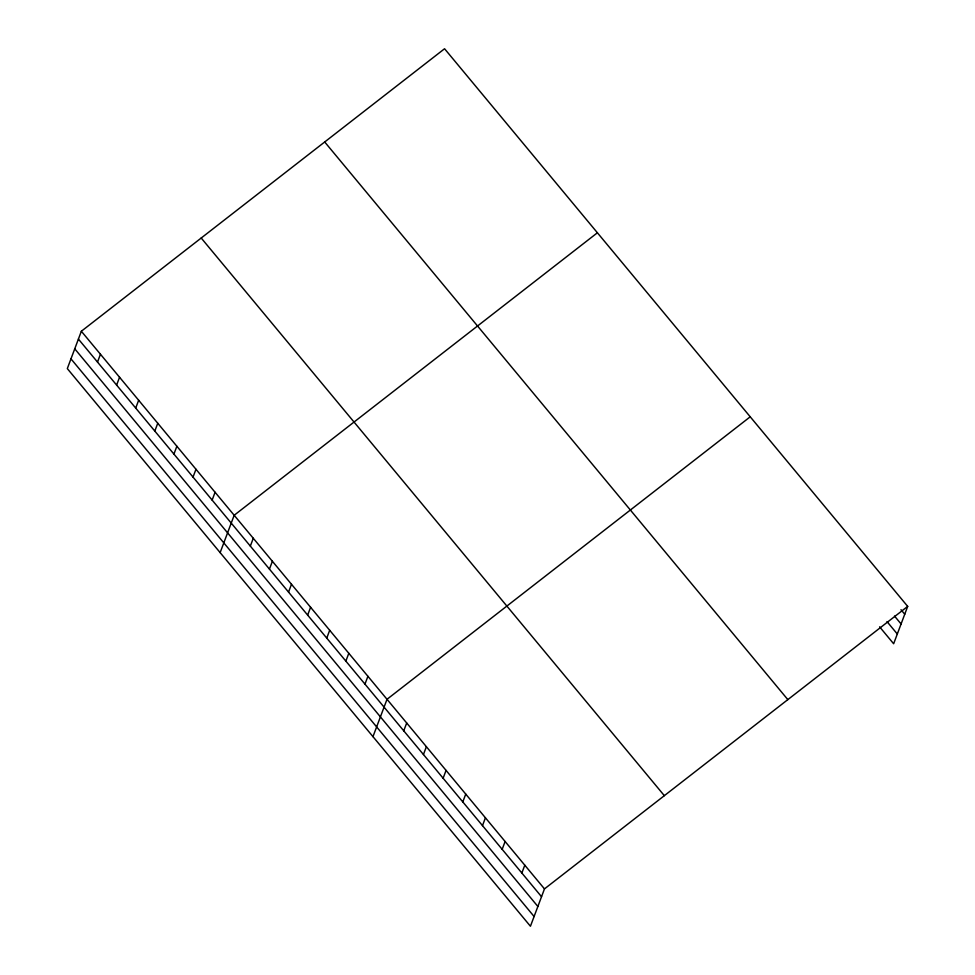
<?xml version="1.0" encoding="UTF-8"?>
<svg xmlns="http://www.w3.org/2000/svg" width="975" height="975" viewBox="0 0 975 975"><rect width="100%" height="100%" fill="white"/><g stroke="black" fill="none" stroke-linecap="round" stroke-linejoin="round"><path stroke-width="1.46" d="M81.352 331.244L67.312 368.599L530.437 926.25L544.477 888.895L907.688 606.401L444.563 48.75L81.352 331.244L544.477 888.895M97.512 362.078L100.449 354.242M116.61 385.076L119.559 377.252M135.72 408.086L138.657 400.25M154.818 431.084L157.767 423.247M173.928 454.094L176.865 446.258M193.026 477.092L195.975 469.255M212.136 500.102L215.073 492.265M220.143 552.618L234.183 515.263L597.395 232.781M250.343 546.097L253.281 538.273M269.441 569.107L272.391 561.271M288.551 592.105L291.488 584.281M307.649 615.115L310.598 607.279M326.759 638.113L329.696 630.277M345.857 661.123L348.806 653.287M364.967 684.121L367.916 676.284M372.974 736.649L387.014 699.294L750.226 416.8M403.747 730.823L406.697 722.987M423.442 754.528L426.38 746.692M443.125 778.221L446.062 770.396M462.808 801.925L465.745 794.089M482.491 825.63L485.428 817.793M502.174 849.322L505.111 841.498M521.857 873.027L524.794 865.191M907.688 606.401L893.648 643.756L879.596 626.828M900.997 609.716L904.751 614.238M894.526 616.078L901.083 623.976M887.006 621.599L897.317 634.018M324.699 141.972L787.837 699.623M201.203 238.022L664.341 795.673M78.402 339.068L541.539 896.732M74.746 348.818L537.871 906.47M70.968 358.849L534.105 916.512"/></g></svg>
